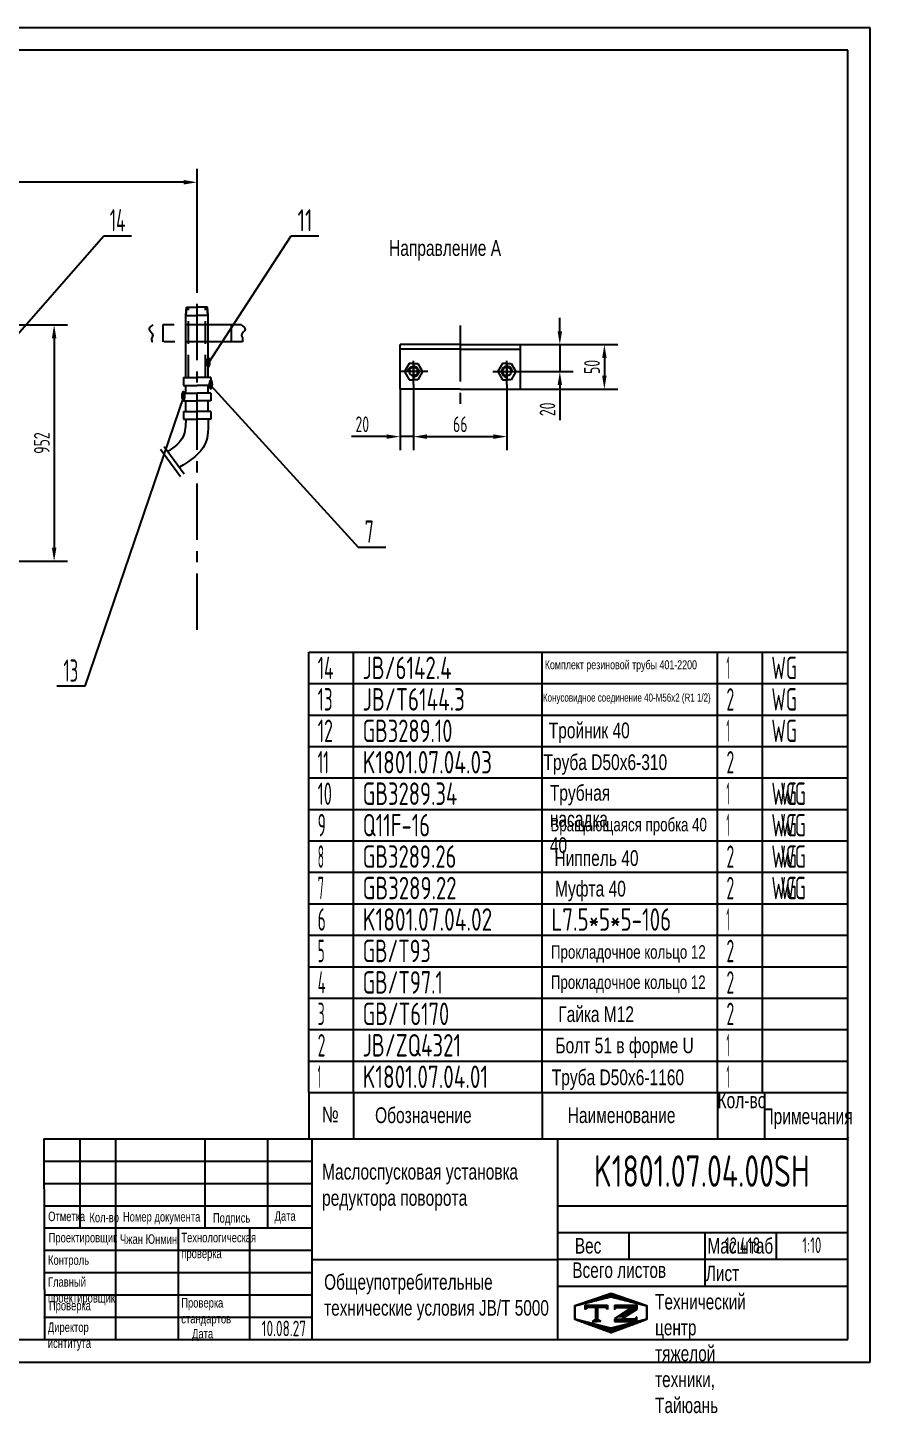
# Model space of a CAD drawing. Header units: millimetres. Extents: x 0 to 4200, y -114 to 2970.
# Drawn here: x 2325 to 4200, y -114 to 2970 of the extents above; entities that cross this region are included whole.
import ezdxf
from ezdxf.enums import TextEntityAlignment as Align

# ---------------------------------------------------------------- set-up
doc = ezdxf.new("R2010")
doc.units = ezdxf.units.MM
doc.header["$LTSCALE"] = 100
for name, pattern in [('F', [0.75, 0.5, -0.25]), ('G', [2, 1.25, -0.25, 0.25, -0.25]), ('K', [2.5, 1.25, -0.25, 0.25, -0.25, 0.25, -0.25])]:
    doc.linetypes.add(name, pattern=pattern)
for name, color, linetype in [('01', 7, 'Continuous'), ('02', 1, 'Continuous'), ('04', 2, 'F'), ('05', 142, 'G'), ('07', 6, 'K'), ('08', 1, 'Continuous'), ('11', 3, 'Continuous'), ('THICK', 7, 'Continuous')]:
    doc.layers.add(name, color=color, linetype=linetype)
doc.styles.get("Standard").update_dxf_attribs({"font": 'isocp', "width": 0.707, "bigfont": 'intecad.shx'})
doc.dimstyles.new('INTE', dxfattribs={"dimscale": 10, "dimtxt": 3.5, "dimasz": 3, "dimexe": 3, "dimexo": 0, "dimgap": 1, "dimtad": 1, "dimdsep": 46, "dimtxsty": 'Standard', "dimcen": 0, "dimclrd": 1, "dimclre": 1, "dimclrt": 3, "dimaunit": 1, "dimadec": 0, "dimazin": 0, "dimtfac": 1, "dimtmove": 0, "dimatfit": 0, "dimfxl": 1, "dimarcsym": 0})

# ---------------------------------------------------------------- blocks, each defined once
blk = doc.blocks.new('*U4')
at = {"layer": '01'}
for p, q in [((0, 10), (-9, 4.8)), ((-9, 4.8), (-9, 0)), ((-9, -4.8), (-9, 0)), ((9, 4.8), (0, 10)), ((9, 0), (9, 4.8)), ((0, -10), (-9, -4.8)), ((9, -4.8), (0, -10)), ((9, 0), (9, -4.8))]:
    blk.add_line(p, q, dxfattribs=at)
blk.add_circle((0, 0), 4.8, dxfattribs=at)
at = {"layer": '02'}
blk.add_arc((0, 0), 6, 266.5577, 182.6113, dxfattribs=at)
at = {"layer": '05'}
for p, q in [((9.6, 0), (-9.8, 0)), ((0, 10.6), (0, -10.5))]:
    blk.add_line(p, q, dxfattribs=at)
blk = doc.blocks.new('*D38')
at = {"layer": '08', "color": 1, "lineweight": -2}
for p, q in [((3183.3, 2175.6), (3183.3, 2029.8)), ((3391.3, 2175.6), (3391.3, 2029.8)), ((3213.3, 2059.8), (3361.3, 2059.8))]:
    blk.add_line(p, q, dxfattribs=at)
at = {"layer": '08', "color": 1}
for points in [[(3213.3, 2064.8), (3213.3, 2054.8), (3183.3, 2059.8)], [(3361.3, 2064.8), (3361.3, 2054.8), (3391.3, 2059.8)]]:
    blk.add_solid(points, dxfattribs=at)
at = {"layer": 'Defpoints', "color": 0}
for p in [(3183.3, 2175.6), (3391.3, 2175.6), (3391.3, 2059.8)]:
    blk.add_point(p, dxfattribs=at)
at = {"layer": '08', "color": 3, "insert": (3287.3, 2087.3), "char_height": 35, "attachment_point": 5}
blk.add_mtext('66', dxfattribs=at)
blk = doc.blocks.new('*D39')
at = {"layer": '08', "color": 1, "lineweight": -2}
for p, q in [((3509, 2294.5), (3509, 2324.5)), ((3421.3, 2264.5), (3539, 2264.5)), ((3509, 2264.5), (3509, 2204.5)), ((3412.3, 2204.5), (3539, 2204.5)), ((3509, 2174.5), (3509, 2096.7))]:
    blk.add_line(p, q, dxfattribs=at)
at = {"layer": '08', "color": 1}
for points in [[(3504, 2294.5), (3514, 2294.5), (3509, 2264.5)], [(3504, 2174.5), (3514, 2174.5), (3509, 2204.5)]]:
    blk.add_solid(points, dxfattribs=at)
at = {"layer": 'Defpoints', "color": 0}
for p in [(3421.3, 2264.5), (3412.3, 2204.5), (3509, 2204.5)]:
    blk.add_point(p, dxfattribs=at)
at = {"layer": '08', "color": 3, "insert": (3481.5, 2120.6), "char_height": 35, "attachment_point": 5, "rotation": 90}
blk.add_mtext('20', dxfattribs=at)
blk = doc.blocks.new('*D40')
at = {"layer": '08', "color": 1, "lineweight": -2}
for p, q in [((3421.3, 2264.5), (3638.1, 2264.5)), ((3608.1, 2234.5), (3608.1, 2195.5)), ((3421.3, 2165.5), (3638.1, 2165.5))]:
    blk.add_line(p, q, dxfattribs=at)
at = {"layer": '08', "color": 1}
for points in [[(3603.1, 2234.5), (3613.1, 2234.5), (3608.1, 2264.5)], [(3603.1, 2195.5), (3613.1, 2195.5), (3608.1, 2165.5)]]:
    blk.add_solid(points, dxfattribs=at)
at = {"layer": 'Defpoints', "color": 0}
for p in [(3421.3, 2264.5), (3421.3, 2165.5), (3608.1, 2165.5)]:
    blk.add_point(p, dxfattribs=at)
at = {"layer": '08', "color": 3, "insert": (3580.6, 2215), "char_height": 35, "attachment_point": 5, "rotation": 90}
blk.add_mtext('50', dxfattribs=at)
blk = doc.blocks.new('*D42')
at = {"layer": '08', "color": 1, "lineweight": -2}
for p, q in [((3153.3, 2165.5), (3153.3, 2029.8)), ((3183.3, 2165.5), (3183.3, 2029.8)), ((3123.3, 2059.8), (3045.4, 2059.8)), ((3183.3, 2059.8), (3153.3, 2059.8)), ((3213.3, 2059.8), (3243.3, 2059.8))]:
    blk.add_line(p, q, dxfattribs=at)
at = {"layer": '08', "color": 1}
for points in [[(3123.3, 2064.8), (3123.3, 2054.8), (3153.3, 2059.8)], [(3213.3, 2064.8), (3213.3, 2054.8), (3183.3, 2059.8)]]:
    blk.add_solid(points, dxfattribs=at)
at = {"layer": 'Defpoints', "color": 0}
for p in [(3153.3, 2165.5), (3183.3, 2165.5), (3153.3, 2059.8)]:
    blk.add_point(p, dxfattribs=at)
at = {"layer": '08', "color": 3, "insert": (3069.3, 2087.3), "char_height": 35, "attachment_point": 5}
blk.add_mtext('20', dxfattribs=at)
blk = doc.blocks.new('*D44')
at = {"layer": '08', "color": 1, "lineweight": -2}
for p, q in [((1715.3, 2308.6), (2413.4, 2308.6)), ((2383.4, 2278.6), (2383.4, 1812.3)), ((1765.9, 1782.3), (2413.4, 1782.3))]:
    blk.add_line(p, q, dxfattribs=at)
at = {"layer": '08', "color": 1}
for points in [[(2378.4, 2278.6), (2388.4, 2278.6), (2383.4, 2308.6)], [(2378.4, 1812.3), (2388.4, 1812.3), (2383.4, 1782.3)]]:
    blk.add_solid(points, dxfattribs=at)
at = {"layer": 'Defpoints', "color": 0}
for p in [(1715.3, 2308.6), (1765.9, 1782.3), (2383.4, 1782.3)]:
    blk.add_point(p, dxfattribs=at)
at = {"layer": '08', "color": 3, "insert": (2355.9, 2045.5), "char_height": 35, "attachment_point": 5, "rotation": 90}
blk.add_mtext('952', dxfattribs=at)
blk = doc.blocks.new('*D45')
at = {"layer": '08', "color": 1, "lineweight": -2}
for p, q in [((1616.5, 2380.5), (1616.5, 2656)), ((2701.5, 2380.5), (2701.5, 2656)), ((2671.5, 2626), (1646.5, 2626))]:
    blk.add_line(p, q, dxfattribs=at)
at = {"layer": '08', "color": 1}
for points in [[(1646.5, 2631), (1646.5, 2621), (1616.5, 2626)], [(2671.5, 2631), (2671.5, 2621), (2701.5, 2626)]]:
    blk.add_solid(points, dxfattribs=at)
at = {"layer": 'Defpoints', "color": 0}
for p in [(1616.5, 2626), (1616.5, 2380.5), (2701.5, 2380.5)]:
    blk.add_point(p, dxfattribs=at)
at = {"layer": '08', "color": 3, "insert": (2159, 2653.5), "char_height": 35, "attachment_point": 5}
blk.add_mtext('1085', dxfattribs=at)
blk = doc.blocks.new('*U60')
at = {"layer": '01'}
for points in [[(415, 292), (25, 292)], [(25, 292), (25, 5)], [(415, 5), (415, 292)], [(25, 5), (415, 5)]]:
    blk.add_lwpolyline(points, dxfattribs=at)
at = {"layer": '02'}
for points in [[(420, 297), (0, 297)], [(0, 297), (0, 0)], [(420, 0), (420, 297)], [(0, 0), (420, 0)]]:
    blk.add_lwpolyline(points, dxfattribs=at)
blk = doc.blocks.new('*U63')
at = {"layer": '01'}
for p, q in [((0, -70), (0, 0)), ((1200, -70), (1200, 0))]:
    blk.add_line(p, q, dxfattribs=at)
at = {"layer": '02'}
for p, q in [((0, 0), (100, 0)), ((100, -70), (100, 0)), ((100, 0), (520, 0)), ((520, -70), (520, 0)), ((520, 0), (910, 0)), ((910, -70), (910, 0)), ((910, 0), (1010, 0)), ((1010, -70), (1010, 0)), ((1010, 0), (1200, 0))]:
    blk.add_line(p, q, dxfattribs=at)
blk = doc.blocks.new('*U64')
at = {"layer": '01'}
for p, q in [((0, -70), (0, 0)), ((1200, -70), (1200, 0))]:
    blk.add_line(p, q, dxfattribs=at)
at = {"layer": '02'}
for p, q in [((0, 0), (100, 0)), ((100, -70), (100, 0)), ((100, 0), (520, 0)), ((520, -70), (520, 0)), ((520, 0), (910, 0)), ((910, -70), (910, 0)), ((910, 0), (1010, 0)), ((1010, -70), (1010, 0)), ((1010, 0), (1200, 0))]:
    blk.add_line(p, q, dxfattribs=at)
blk = doc.blocks.new('*U65')
at = {"layer": '01'}
for p, q in [((0, -70), (0, 0)), ((1200, -70), (1200, 0))]:
    blk.add_line(p, q, dxfattribs=at)
at = {"layer": '02'}
for p, q in [((0, 0), (100, 0)), ((100, -70), (100, 0)), ((100, 0), (520, 0)), ((520, -70), (520, 0)), ((520, 0), (910, 0)), ((910, -70), (910, 0)), ((910, 0), (1010, 0)), ((1010, -70), (1010, 0)), ((1010, 0), (1200, 0))]:
    blk.add_line(p, q, dxfattribs=at)
blk = doc.blocks.new('*U66')
at = {"layer": '01'}
for p, q in [((0, -70), (0, 0)), ((1200, -70), (1200, 0))]:
    blk.add_line(p, q, dxfattribs=at)
at = {"layer": '02'}
for p, q in [((0, 0), (100, 0)), ((100, -70), (100, 0)), ((100, 0), (520, 0)), ((520, -70), (520, 0)), ((520, 0), (910, 0)), ((910, -70), (910, 0)), ((910, 0), (1010, 0)), ((1010, -70), (1010, 0)), ((1010, 0), (1200, 0))]:
    blk.add_line(p, q, dxfattribs=at)
blk = doc.blocks.new('*U67')
at = {"layer": '01'}
for p, q in [((0, -70), (0, 0)), ((1200, -70), (1200, 0))]:
    blk.add_line(p, q, dxfattribs=at)
at = {"layer": '02'}
for p, q in [((0, 0), (100, 0)), ((100, -70), (100, 0)), ((100, 0), (520, 0)), ((520, -70), (520, 0)), ((520, 0), (910, 0)), ((910, -70), (910, 0)), ((910, 0), (1010, 0)), ((1010, -70), (1010, 0)), ((1010, 0), (1200, 0))]:
    blk.add_line(p, q, dxfattribs=at)
blk = doc.blocks.new('*U68')
at = {"layer": '01'}
for p, q in [((0, -70), (0, 0)), ((1200, -70), (1200, 0))]:
    blk.add_line(p, q, dxfattribs=at)
at = {"layer": '02'}
for p, q in [((0, 0), (100, 0)), ((100, -70), (100, 0)), ((100, 0), (520, 0)), ((520, -70), (520, 0)), ((520, 0), (910, 0)), ((910, -70), (910, 0)), ((910, 0), (1010, 0)), ((1010, -70), (1010, 0)), ((1010, 0), (1200, 0))]:
    blk.add_line(p, q, dxfattribs=at)
blk = doc.blocks.new('*U69')
at = {"layer": '01'}
for p, q in [((0, -70), (0, 0)), ((1200, -70), (1200, 0))]:
    blk.add_line(p, q, dxfattribs=at)
at = {"layer": '02'}
for p, q in [((0, 0), (100, 0)), ((100, -70), (100, 0)), ((100, 0), (520, 0)), ((520, -70), (520, 0)), ((520, 0), (910, 0)), ((910, -70), (910, 0)), ((910, 0), (1010, 0)), ((1010, -70), (1010, 0)), ((1010, 0), (1200, 0))]:
    blk.add_line(p, q, dxfattribs=at)
blk = doc.blocks.new('*U70')
at = {"layer": '01'}
for p, q in [((0, -70), (0, 0)), ((1200, -70), (1200, 0))]:
    blk.add_line(p, q, dxfattribs=at)
at = {"layer": '02'}
for p, q in [((0, 0), (100, 0)), ((100, -70), (100, 0)), ((100, 0), (520, 0)), ((520, -70), (520, 0)), ((520, 0), (910, 0)), ((910, -70), (910, 0)), ((910, 0), (1010, 0)), ((1010, -70), (1010, 0)), ((1010, 0), (1200, 0))]:
    blk.add_line(p, q, dxfattribs=at)
blk = doc.blocks.new('*U71')
at = {"layer": '01'}
for p, q in [((0, -70), (0, 0)), ((1200, -70), (1200, 0))]:
    blk.add_line(p, q, dxfattribs=at)
at = {"layer": '02'}
for p, q in [((0, 0), (100, 0)), ((100, -70), (100, 0)), ((100, 0), (520, 0)), ((520, -70), (520, 0)), ((520, 0), (910, 0)), ((910, -70), (910, 0)), ((910, 0), (1010, 0)), ((1010, -70), (1010, 0)), ((1010, 0), (1200, 0))]:
    blk.add_line(p, q, dxfattribs=at)
blk = doc.blocks.new('*U72')
at = {"layer": '01'}
for p, q in [((0, -70), (0, 0)), ((1200, -70), (1200, 0))]:
    blk.add_line(p, q, dxfattribs=at)
at = {"layer": '02'}
for p, q in [((0, 0), (100, 0)), ((100, -70), (100, 0)), ((100, 0), (520, 0)), ((520, -70), (520, 0)), ((520, 0), (910, 0)), ((910, -70), (910, 0)), ((910, 0), (1010, 0)), ((1010, -70), (1010, 0)), ((1010, 0), (1200, 0))]:
    blk.add_line(p, q, dxfattribs=at)
blk = doc.blocks.new('*U73')
at = {"layer": '01'}
for p, q in [((0, -70), (0, 0)), ((1200, -70), (1200, 0))]:
    blk.add_line(p, q, dxfattribs=at)
at = {"layer": '02'}
for p, q in [((0, 0), (100, 0)), ((100, -70), (100, 0)), ((100, 0), (520, 0)), ((520, -70), (520, 0)), ((520, 0), (910, 0)), ((910, -70), (910, 0)), ((910, 0), (1010, 0)), ((1010, -70), (1010, 0)), ((1010, 0), (1200, 0))]:
    blk.add_line(p, q, dxfattribs=at)
blk = doc.blocks.new('*U74')
at = {"layer": '01'}
for p, q in [((0, -70), (0, 0)), ((1200, -70), (1200, 0))]:
    blk.add_line(p, q, dxfattribs=at)
at = {"layer": '02'}
for p, q in [((0, 0), (100, 0)), ((100, -70), (100, 0)), ((100, 0), (520, 0)), ((520, -70), (520, 0)), ((520, 0), (910, 0)), ((910, -70), (910, 0)), ((910, 0), (1010, 0)), ((1010, -70), (1010, 0)), ((1010, 0), (1200, 0))]:
    blk.add_line(p, q, dxfattribs=at)
blk = doc.blocks.new('*U75')
at = {"layer": '01'}
for p, q in [((0, -70), (0, 0)), ((1200, -70), (1200, 0))]:
    blk.add_line(p, q, dxfattribs=at)
at = {"layer": '02'}
for p, q in [((0, 0), (100, 0)), ((100, -70), (100, 0)), ((100, 0), (520, 0)), ((520, -70), (520, 0)), ((520, 0), (910, 0)), ((910, -70), (910, 0)), ((910, 0), (1010, 0)), ((1010, -70), (1010, 0)), ((1010, 0), (1200, 0))]:
    blk.add_line(p, q, dxfattribs=at)
blk = doc.blocks.new('*U76')
at = {"layer": '01'}
for p, q in [((0, -70), (0, 0)), ((0, 0), (100, 0)), ((100, 0), (520, 0)), ((520, 0), (910, 0)), ((910, 0), (1010, 0)), ((1010, 0), (1200, 0)), ((1200, -70), (1200, 0))]:
    blk.add_line(p, q, dxfattribs=at)
at = {"layer": '02'}
for p, q in [((100, -70), (100, 0)), ((520, -70), (520, 0)), ((910, -70), (910, 0)), ((1010, -70), (1010, 0))]:
    blk.add_line(p, q, dxfattribs=at)
blk = doc.blocks.new('*X80')
at = {"color": 0}
for p, q in [((127.06, 7.8), (132.06, 7.8)), ((127.06, 7.5), (132.06, 7.5)), ((127.06, 7.2), (127.32, 7.2)), ((129.23, 6.3), (131.04, 6.3)), ((129.7, 6.6), (131.51, 6.6)), ((130.16, 6.9), (131.98, 6.9)), ((130.62, 7.2), (132.06, 7.2)), ((127.84, 5.4), (129.64, 5.4)), ((128.3, 5.7), (130.1, 5.7)), ((128.77, 6), (130.57, 6))]:
    blk.add_line(p, q, dxfattribs=at)
blk = doc.blocks.new('*X81')
at = {"color": 0}
for p, q in [((127.06, 4.8), (132.06, 4.8)), ((127.06, 4.5), (132.06, 4.5)), ((131.84, 5.1), (132.06, 5.1))]:
    blk.add_line(p, q, dxfattribs=at)
blk = doc.blocks.new('*X79')
at = {"color": 0}
for p, q in [((122.34, 4.5), (123.72, 4.5)), ((122.82, 4.8), (123.24, 4.8))]:
    blk.add_line(p, q, dxfattribs=at)
blk = doc.blocks.new('*X78')
at = {"color": 0}
for p, q in [((120.53, 7.8), (125.53, 7.8)), ((120.53, 7.5), (125.53, 7.5)), ((120.53, 7.2), (120.79, 7.2)), ((125.27, 7.2), (125.53, 7.2))]:
    blk.add_line(p, q, dxfattribs=at)
blk = doc.blocks.new('*X77')
at = {"color": 0}
for p, q in [((123.24, 9.6), (125.52, 9.6)), ((124.1, 9.9), (128.52, 9.9)), ((124.97, 10.2), (127.67, 10.2)), ((125.83, 10.5), (126.82, 10.5)), ((127.02, 9.6), (129.37, 9.6)), ((118.22, 7.8), (118.32, 7.8)), ((118.22, 7.5), (118.27, 7.5)), ((118.22, 7.2), (118.27, 7.2)), ((118.22, 6.9), (118.27, 6.9)), ((118.22, 6.6), (118.27, 6.6)), ((118.22, 6.3), (118.27, 6.3)), ((118.94, 8.1), (119.52, 8.1)), ((119.8, 8.4), (120.72, 8.4)), ((120.66, 8.7), (121.92, 8.7)), ((121.52, 9), (123.12, 9)), ((122.38, 9.3), (124.32, 9.3)), ((128.22, 9.3), (130.22, 9.3)), ((129.42, 9), (131.07, 9)), ((130.62, 8.7), (131.92, 8.7)), ((131.82, 8.4), (132.77, 8.4)), ((133.02, 8.1), (133.62, 8.1)), ((134.22, 7.8), (134.32, 7.8)), ((134.27, 7.5), (134.32, 7.5)), ((134.27, 7.2), (134.32, 7.2)), ((134.27, 6.9), (134.32, 6.9)), ((134.27, 6.6), (134.32, 6.6)), ((134.27, 6.3), (134.32, 6.3)), ((118.22, 6), (118.27, 6)), ((118.22, 5.7), (118.27, 5.7)), ((118.22, 5.4), (118.27, 5.4)), ((118.22, 5.1), (118.27, 5.1)), ((118.22, 4.8), (118.27, 4.8)), ((118.79, 4.5), (119.42, 4.5)), ((119.61, 4.2), (120.62, 4.2)), ((120.43, 3.9), (121.82, 3.9)), ((121.26, 3.6), (123.02, 3.6)), ((122.08, 3.3), (124.22, 3.3)), ((128.32, 3.3), (130.51, 3.3)), ((129.52, 3.6), (131.32, 3.6)), ((130.72, 3.9), (132.14, 3.9)), ((131.92, 4.2), (132.95, 4.2)), ((133.12, 4.5), (133.76, 4.5)), ((134.27, 6), (134.32, 6)), ((134.27, 5.7), (134.32, 5.7)), ((134.27, 5.4), (134.32, 5.4)), ((134.27, 5.1), (134.32, 5.1)), ((134.27, 4.8), (134.32, 4.8)), ((122.91, 3), (125.42, 3)), ((123.73, 2.7), (128.89, 2.7)), ((124.55, 2.4), (128.07, 2.4)), ((125.38, 2.1), (127.26, 2.1)), ((126.2, 1.8), (126.45, 1.8)), ((127.12, 3), (129.7, 3))]:
    blk.add_line(p, q, dxfattribs=at)

msp = doc.modelspace()

# ---------------------------------------------------------------- linework, layer by layer
at = {"layer": '01'}
for p, q in [((2676.724, 2329.252), (2678.235, 2348.252)), ((2678.235, 2348.252), (2701.547, 2348.252)), ((2724.86, 2348.252), (2701.547, 2348.252)), ((2726.37, 2329.252), (2724.86, 2348.252)), ((2676.547, 2329.252), (2701.547, 2329.252)), ((2676.547, 2191.499), (2676.547, 2329.252)), ((2726.547, 2329.252), (2701.547, 2329.252)), ((2726.547, 2191.499), (2726.547, 2329.252)), ((3153.275, 2165.486), (3153.275, 2264.52)), ((3287.275, 2264.52), (3153.275, 2264.52)), ((3287.275, 2254.52), (3153.275, 2254.52)), ((3287.275, 2264.52), (3421.275, 2264.52)), ((3287.275, 2254.52), (3421.275, 2254.52)), ((3421.275, 2165.486), (3421.275, 2264.52)), ((2671.006, 2191.499), (2701.547, 2191.499)), ((2671.006, 2191.499), (2671.006, 2173.943)), ((2732.089, 2191.499), (2701.547, 2191.499)), ((2732.089, 2191.499), (2732.089, 2173.943)), ((2671.006, 2173.943), (2701.547, 2173.943)), ((2676.547, 2156.897), (2676.547, 2173.943)), ((2732.089, 2173.943), (2701.547, 2173.943)), ((2726.547, 2156.897), (2726.547, 2173.943)), ((3287.275, 2165.486), (3153.275, 2165.486)), ((3287.275, 2165.486), (3421.275, 2165.486)), ((2671.006, 2156.897), (2701.547, 2156.897)), ((2671.006, 2156.897), (2671.006, 2139.342)), ((2671.006, 2139.342), (2701.547, 2139.342)), ((2676.547, 2116.085), (2676.547, 2139.342)), ((2732.089, 2156.897), (2701.547, 2156.897)), ((2732.089, 2139.342), (2701.547, 2139.342)), ((2726.547, 2116.085), (2726.547, 2139.342)), ((2732.089, 2156.897), (2732.089, 2139.342)), ((2671.006, 2116.085), (2701.547, 2116.085)), ((2671.006, 2116.085), (2671.006, 2098.53)), ((2671.006, 2098.53), (2701.547, 2098.53)), ((2732.089, 2116.085), (2701.547, 2116.085)), ((2732.089, 2098.53), (2701.547, 2098.53)), ((2732.089, 2116.085), (2732.089, 2098.53))]:
    msp.add_line(p, q, dxfattribs=at)
for points in [[(2676.328, 2098.53), (2670.494, 2059.728), (2636.6, 2026.689)], [(2726.547, 2098.53), (2719.674, 2043.881), (2662.421, 1991.639)]]:
    msp.add_spline(points, degree=3, dxfattribs=at)
for p in [(4150, 500), (4150, 494.782)]:
    msp.add_point(p, dxfattribs=at)
at = {"layer": '02'}
for p, q in [((2089.911, 2045.005), (2493.68, 2506.681)), ((2493.68, 2506.681), (2555.68, 2506.681)), ((2726.547, 2222.668), (2910.74, 2506.681)), ((2910.74, 2506.681), (2972.74, 2506.681)), ((2677.331, 2329.252), (2678.913, 2348.252)), ((2725.764, 2329.252), (2724.182, 2348.252)), ((2732.089, 2173.943), (3059.818, 1813.624)), ((2671.006, 2148.119), (2451.593, 1504.252)), ((3059.818, 1813.624), (3121.818, 1813.624)), ((2451.593, 1504.252), (2389.593, 1504.252))]:
    msp.add_line(p, q, dxfattribs=at)
for points in [[(2602.779, 2308.634), (2594.784, 2298.034), (2602.779, 2286.048), (2600.78, 2279.389), (2600.78, 2270.634)], [(2800.315, 2308.634), (2808.311, 2298.034), (2800.315, 2286.048), (2802.314, 2279.389), (2802.314, 2270.634)]]:
    msp.add_spline(points, degree=3, dxfattribs=at)
at = {"layer": '04', "color": 2, "linetype": 'F'}
for p, q in [((2682.547, 2191.499), (2682.547, 2348.252)), ((2720.547, 2191.499), (2720.547, 2348.252))]:
    msp.add_line(p, q, dxfattribs=at)
at = {"layer": '05', "color": 142, "linetype": 'G'}
msp.add_line((2701.547, 1630.103), (2701.547, 2380.485), dxfattribs=at)
at = {"layer": '05', "color": 4, "linetype": 'G'}
msp.add_line((3287.275, 2307.522), (3287.275, 2125.409), dxfattribs=at)
at = {"layer": '05'}
for p, q in [((3183.275, 2175.649), (3183.275, 2228.529)), ((3391.275, 2175.649), (3391.275, 2228.529)), ((3214.999, 2204.52), (3155.819, 2204.52)), ((3359.551, 2204.52), (3418.731, 2204.52))]:
    msp.add_line(p, q, dxfattribs=at)
at = {"layer": '07', "color": 6, "linetype": 'K'}
for p, q in [((2800.315, 2308.634), (2602.779, 2308.634)), ((2625.547, 2308.634), (2625.547, 2270.634)), ((2777.547, 2308.634), (2777.547, 2270.634)), ((2802.314, 2270.634), (2600.78, 2270.634))]:
    msp.add_line(p, q, dxfattribs=at)
at = {"layer": '07'}
for p, q in [((2628.23, 2038.051), (2673.03, 1977.058)), ((2620.17, 2032.131), (2664.971, 1971.138))]:
    msp.add_line(p, q, dxfattribs=at)
at = {"layer": '07', "color": 0, "linetype": 'ByBlock'}
for p, q in [((2950, 600), (4150, 600)), ((2950, 600), (2950, 496.994)), ((3050, 600), (3050, 496.994)), ((3470, 600), (3470, 496.994)), ((3860, 600), (3860, 496.994)), ((3964.635, 600), (3964.635, 496.994))]:
    msp.add_line(p, q, dxfattribs=at)
at = {"layer": 'THICK'}
for p, q in [((2360.668, 496.994), (2362.024, 50)), ((2360.668, 496.994), (4150, 496.994)), ((2441.464, 496.778), (2441.464, 496.994)), ((2441.49, 298.33), (2441.49, 496.994)), ((2520.955, 50), (2520.955, 496.994)), ((2719.619, 298.33), (2719.619, 496.994)), ((2858.684, 298.33), (2858.684, 496.994)), ((2958.016, 50), (2958.016, 496.994)), ((3504.342, 50), (3504.342, 496.994)), ((4150, 50), (4150, 496.994)), ((2362.024, 347.996), (2958.016, 347.996)), ((3504.342, 347.996), (4150, 347.996)), ((2362.024, 298.33), (2958.016, 298.33)), ((2660.02, 50), (2660.02, 298.33)), ((2818.951, 50), (2818.951, 298.33)), ((3504.342, 288.397), (4150, 288.397)), ((3663.273, 228.798), (3663.273, 288.397)), ((3832.138, 169.198), (3832.138, 288.397)), ((3991.069, 228.798), (3991.069, 288.397)), ((2958.016, 227.937), (3504.342, 227.937)), ((3504.342, 228.798), (4150, 228.798)), ((3504.342, 169.198), (4150, 169.198)), ((2362.024, 50), (4150, 50))]:
    msp.add_line(p, q, dxfattribs=at)
at = {"layer": 'THICK', "color": 3}
for p, q in [((2362.024, 447.328), (2958.016, 447.328)), ((2362.024, 397.662), (2958.016, 397.662)), ((2362.024, 248.664), (2958.016, 248.664)), ((2362.024, 198.998), (2958.016, 198.998)), ((2362.024, 149.332), (2958.016, 149.332)), ((3542.605, 125.553), (3623.114, 153.594)), ((3542.605, 94.325), (3542.605, 125.553)), ((3543.128, 124.921), (3622.594, 144.788)), ((3543.128, 95.122), (3543.128, 124.921)), ((3565.567, 116.546), (3565.567, 126.479)), ((3565.567, 126.479), (3615.233, 126.479)), ((3615.233, 126.479), (3615.233, 116.546)), ((3622.594, 144.788), (3702.059, 124.921)), ((3623.114, 153.594), (3702.578, 125.553)), ((3630.442, 126.479), (3630.442, 116.546)), ((3630.442, 126.479), (3680.108, 126.479)), ((3680.108, 126.479), (3680.108, 116.546)), ((3702.059, 124.921), (3702.059, 95.122)), ((3702.578, 125.553), (3702.578, 94.325)), ((2362.024, 99.666), (2958.016, 99.666)), ((3623.114, 65.009), (3542.605, 94.325)), ((3622.594, 75.255), (3543.128, 95.122)), ((3570.534, 121.512), (3565.567, 116.546)), ((3610.267, 121.512), (3570.534, 121.512)), ((3590.4, 96.585), (3580.777, 90.531)), ((3588.227, 121.56), (3588.227, 94.315)), ((3590.4, 121.56), (3590.4, 94.315)), ((3590.4, 96.585), (3600.022, 90.531)), ((3592.883, 121.56), (3592.883, 94.315)), ((3615.233, 116.546), (3610.267, 121.512)), ((3702.059, 95.122), (3622.594, 75.255)), ((3702.578, 94.325), (3623.114, 65.009)), ((3630.442, 116.546), (3635.408, 121.512)), ((3669.553, 121.512), (3630.442, 96.207)), ((3630.442, 96.207), (3630.442, 90.531)), ((3635.408, 121.512), (3669.553, 121.512)), ((3654.662, 100.356), (3647.071, 95.498)), ((3675.14, 95.498), (3647.071, 95.498)), ((3680.106, 116.641), (3654.662, 100.356)), ((3680.106, 100.464), (3675.14, 95.498)), ((3680.106, 90.531), (3680.106, 100.464)), ((3580.777, 90.531), (3590.4, 90.531)), ((3600.022, 90.531), (3590.4, 90.531)), ((3630.442, 90.531), (3680.106, 90.531))]:
    msp.add_line(p, q, dxfattribs=at)
for p in [(2362.024, 99.666), (2362.024, 50)]:
    msp.add_point(p, dxfattribs=at)

# ---------------------------------------------------------------- block references
at = {"layer": '01', "yscale": 2, "zscale": 2}
for p, xscale, rotation in [((3183.275, 2204.52), -2, 270), ((3391.275, 2204.52), 2, 90)]:
    msp.add_blockref('*U4', p, dxfattribs=dict(at, xscale=xscale, rotation=rotation))
at = {"layer": '07', "xscale": 10, "yscale": 10, "zscale": 10}
msp.add_blockref('*U60', (0, 0), dxfattribs=at)
at = {"layer": '07'}
for name, p in [('*U76', (2950, 1580)), ('*U75', (2950, 1510)), ('*U74', (2950, 1440)), ('*U73', (2950, 1370)), ('*U72', (2950, 1300)), ('*U71', (2950, 1230)), ('*U70', (2950, 1160)), ('*U69', (2950, 1090)), ('*U68', (2950, 1020)), ('*U67', (2950, 950)), ('*U66', (2950, 880)), ('*U65', (2950, 810)), ('*U64', (2950, 740)), ('*U63', (2950, 670))]:
    msp.add_blockref(name, p, dxfattribs=at)
at = {"layer": 'THICK', "color": 3, "xscale": 9.933199696701422, "yscale": 9.93319969670074, "zscale": 9.933199696701388}
for name in ['*X77', '*X78', '*X80', '*X79', '*X81']:
    msp.add_blockref(name, (2368.306, 47.573), dxfattribs=at)

# ---------------------------------------------------------------- texts
at = {"layer": '01', "attachment_point": 1}
for s, insert, char_height in [('{\\fArial|b0|i0|c204|p34;Отметка}', (2370.136, 334.762), 21.1801), ('{\\fArial|b0|i0|c204|p34;Кол-во}', (2461.987, 332.326), 21.1801), ('{\\fArial|b0|i0|c204|p34;Номер документа}', (2536.388, 333.956), 21.1801), ('{\\fArial|b0|i0|c204|p34;Подпись}', (2736.728, 331.514), 21.1801), ('{\\fArial|b0|i0|c204|p34;Дата}', (2874.099, 335.574), 21.1801), ('{\\fArial|b0|i0|c204|p34;Проектировщик}', (2371.068, 287.452), 21.1801), ('{\\fArial|b0|i0|c204|p34;\\C3;Чжан Юнмин}', (2529.888, 284.198), 21.1801), ('{\\fArial|b0|i0|c204|p34;Технологическая\\Pпроверка}', (2666.527, 287.611), 21.1801), ('{\\fArial|b0|i0|c204|p34;Вес}', (3542.496, 276.063), 34.59416), ('{\\fArial|b0|i0|c204|p34;Контроль}', (2369.851, 237.563), 21.1801), ('{\\fArial|b0|i0|c204|p34;Главный\\Pпроектировщик}', (2369.664, 188.814), 21.1801), ('{\\fArial|b0|i0|c204|p34;Проверка}', (2371.733, 136.138), 21.1801), ('{\\fArial|b0|i0|c204|p34;Проверка\\Pстандартов}', (2666.324, 142.431), 21.1801), ('{\\fArial|b0|i0|c204|p34;Директор\\Pиснтитута}', (2369.338, 88.016), 21.1801), ('{\\fArial|b0|i0|c204|p34;Дата}', (2690.388, 73.859), 21.1801)]:
    msp.add_mtext(s, dxfattribs=dict(at, insert=insert, char_height=char_height))
at = {"layer": '01', "insert": (3721.028, 151.642), "char_height": 34.59416, "width": 1.62569, "attachment_point": 1}
msp.add_mtext('{\\fArial|b0|i0|c204|p34;Технический центр\\Pтяжелой техники, Тайюань}', dxfattribs=at)
at = {"layer": '02', "width": 0.605172}
for p, p2 in [((2720.547, 2212.668), (2732.547, 2212.668)), ((2665.006, 2138.119), (2677.006, 2138.119)), ((2726.089, 2163.943), (2738.089, 2163.943))]:
    msp.add_text('●', height=20, dxfattribs=at).set_placement(p, p2, align=Align.FIT)
at = {"layer": '05', "char_height": 34.608, "attachment_point": 1}
for s, insert in [('{\\fArial|b0|i0|c204|p34;\\C0;Масштаб}', (3837.599, 275.899)), ('{\\fArial|b0|i0|c204|p34;\\C0;Всего листов}', (3536.781, 221.802)), ('{\\fArial|b0|i0|c204|p34;\\C0;Общеупотребительные\\Pтехнические условия \\fArial|b0|i0|c0|p34;JB/T 5000}', (2984.344, 195.526)), ('{\\fArial|b0|i0|c204|p34;\\C0;Лист}', (3833.923, 214.774))]:
    msp.add_mtext(s, dxfattribs=dict(at, insert=insert))
at = {"layer": '07', "attachment_point": 1}
for s, insert, char_height in [('{\\fArial|b0|i0|c204|p34;\\C3;Направление А}', (3128.865, 2497.132), 35), ('{\\fArial|b0|i0|c204|p34;\\C3;Комплект резиновой трубы 401-2200}', (3475.471, 1561.982), 20), ('\\A1;{\\fArial|b0|i0|c204|p34;\\C3;Конусовидное соединение 40-М56х2 (\\fArial|b0|i0|c0|p34;R1 1/2)}', (3471.364, 1487.995), 18), ('{\\fArial|b0|i0|c204|p34;\\C3;Тройник 40}', (3484.236, 1423.352), 35), ('{\\fArial|b0|i0|c204|p34;\\C3;Труба \\fArial|b0|i0|c0|p34;D50x6-310}', (3472.58, 1352.675), 35), ('{\\fArial|b0|i0|c204|p34;\\C3;Вращающаяся пробка 40}', (3488.024, 1211.232), 30), ('{\\fArial|b0|i0|c204|p34;\\C3;Ниппель 40}', (3497.032, 1139.224), 35), ('{\\fArial|b0|i0|c204|p34;\\C3;Муфта 40}', (3498.319, 1071.074), 35), ('{\\fArial|b0|i0|c204|p34;\\C3;Прокладочное кольцо 12}', (3489.262, 927.765), 30), ('{\\fArial|b0|i0|c204|p34;\\C3;Прокладочное кольцо 12}', (3489.047, 860.444), 30), ('{\\fArial|b0|i0|c204|p34;\\C3;Гайка М12}', (3505.58, 791.797), 35), ('{\\fArial|b0|i0|c204|p34;\\C3;Болт 51 в форме \\fArial|b0|i0|c0|p34;U}', (3499.108, 722.287), 35), ('{\\fArial|b0|i0|c204|p34;\\C3;Труба \\fArial|b0|i0|c0|p34;D50x6-1160}', (3491.019, 651.161), 35), ('{\\fArial|b0|i0|c204|p34;\\C0;Кол-во}', (3860, 600), 35), ('{\\fArial|b0|i0|c204|p34;\\C0;№}', (2979.588, 568.512), 35), ('{\\fArial|b0|i0|c204|p34;\\C0;Наименование}', (3526.437, 566.896), 35), ('{\\fArial|b0|i0|c204|p34;\\C0;Примечания}', (3960, 564.403), 35), ('{\\fArial|b0|i0|c204|p34;\\C3;Маслоспусковая установка\\Pредуктора поворота}', (2979.766, 441.162), 35)]:
    msp.add_mtext(s, dxfattribs=dict(at, insert=insert, char_height=char_height))
at = {"layer": '07', "char_height": 35, "attachment_point": 1}
for s, insert, width in [('{\\fArial|b0|i0|c204|p34;\\C3;Трубная насадка 40}', (3486.737, 1284.525), 1.28696), ('{\\fArial|b0|i0|c204|p34;\\C0;Обозначение}', (3097.695, 566.896), 1.61791)]:
    msp.add_mtext(s, dxfattribs=dict(at, insert=insert, width=width))
at = {"layer": '11'}
for s, height, width, p, p2 in [('14', 49.4975, 0.614783, (2507.183, 2516.681), (2542.177, 2516.681)), ('11', 49.4975, 0.783041, (2925.268, 2516.681), (2958.212, 2516.681)), ('7', 49.497, 0.759844, (3074.345, 1823.624), (3095.031, 1823.624)), ('13', 49.4975, 0.609833, (2404.121, 1514.252), (2437.065, 1514.252)), ('14', 50, 0.614783, (2970, 1520), (3005.35, 1520)), ('JB/6142.4', 50, 0.688557, (3070, 1520), (3267.96, 1520)), ('1', 50, 0.404, (3880, 1520), (3887.07, 1520)), ('WG', 50, 0.6464, (3980, 1520), (4036.56, 1520)), ('13', 50, 0.609833, (2970, 1450), (3003.279, 1450)), ('JB/T6144.3', 50, 0.690911, (3070, 1450), (3297.704, 1450)), ('2', 50, 0.562593, (3880, 1450), (3897.161, 1450)), ('WG', 50, 0.6464, (3980, 1450), (4036.56, 1450)), ('12', 50, 0.611465, (2970, 1380), (3003.938, 1380)), ('GB3289.10', 50, 0.694932, (3070, 1380), (3269.942, 1380)), ('1', 50, 0.404, (3880, 1380), (3887.07, 1380)), ('WG', 50, 0.6464, (3980, 1380), (4036.56, 1380)), ('11', 50, 0.582235, (2970, 1310), (2994.745, 1310)), ('K1801.07.04.03', 50, 0.694217, (3070, 1310), (3357.976, 1310)), ('2', 50, 0.562593, (3880, 1310), (3897.161, 1310)), ('10', 50, 0.606076, (2970, 1240), (3001.843, 1240)), ('GB3289.34', 50, 0.695528, (3070, 1240), (3280.519, 1240)), ('1', 50, 0.404, (3880, 1240), (3887.07, 1240)), ('WG', 50, 0.6464, (3980, 1240), (4036.56, 1240)), ('WG', 50, 0.6464, (4000, 1240), (4056.56, 1240)), ('9', 50, 0.579528, (2970, 1170), (2988.012, 1170)), ('Q11F-16', 50, 0.682896, (3070, 1170), (3220.224, 1170)), ('1', 50, 0.404, (3880, 1170), (3887.07, 1170)), ('WG', 50, 0.6464, (3980, 1170), (4036.56, 1170)), ('WG', 50, 0.6464, (4000, 1170), (4056.56, 1170)), ('8', 50, 0.514182, (2970, 1100), (2984.14, 1100)), ('GB3289.26', 50, 0.695432, (3070, 1100), (3278.737, 1100)), ('2', 50, 0.562593, (3880, 1100), (3897.161, 1100)), ('WG', 50, 0.6464, (3980, 1100), (4036.56, 1100)), ('WG', 50, 0.6464, (4000, 1100), (4056.56, 1100)), ('7', 50, 0.514182, (2970, 1030), (2984.14, 1030)), ('GB3289.22', 50, 0.695452, (3070, 1030), (3279.107, 1030)), ('2', 50, 0.562593, (3880, 1030), (3897.161, 1030)), ('WG', 50, 0.6464, (3980, 1030), (4036.56, 1030)), ('WG', 50, 0.6464, (4000, 1030), (4056.56, 1030)), ('6', 50, 0.600695, (2970, 960), (2988.009, 960)), ('K1801.07.04.02', 50, 0.694246, (3070, 960), (3358.635, 960)), ('L7.5*5*5-106', 50, 0.693227, (3490, 960), (3756.879, 960)), ('1', 50, 0.404, (3880, 960), (3887.07, 960)), ('5', 50, 0.527686, (2970, 890), (2985.604, 890)), ('GB/T93', 50, 0.691199, (3070, 890), (3221.888, 890)), ('2', 50, 0.562593, (3880, 890), (3897.161, 890)), ('4', 50, 0.543846, (2970, 820), (2987.675, 820)), ('GB/T97.1', 50, 0.693525, (3070, 820), (3248.704, 820)), ('2', 50, 0.562593, (3880, 820), (3897.161, 820)), ('3', 50, 0.527686, (2970, 750), (2985.604, 750)), ('GB/T6170', 50, 0.694489, (3070, 750), (3262.748, 750)), ('2', 50, 0.562593, (3880, 750), (3897.161, 750)), ('2', 50, 0.562593, (2970, 680), (2987.161, 680)), ('JB/ZQ4321', 50, 0.690299, (3070, 680), (3289.17, 680)), ('1', 50, 0.404, (3880, 680), (3887.07, 680)), ('1', 50, 0.404, (2970, 610), (2977.07, 610)), ('K1801.07.04.01', 50, 0.693834, (3070, 610), (3349.442, 610)), ('1', 50, 0.404, (3880, 610), (3887.07, 610)), ('K1801.07.04.00SH', 70, 0.696239, (3584.85, 390), (4065.15, 390)), ('12.418', 35, 0.675343, (3875.834, 242.5), (3955.018, 242.5)), ('1:10', 35, 0.6497, (4048.957, 242.5), (4091.043, 242.5)), ('10.08.27', 34.5942, 0.642055, (2845.306, 57.413), (2944.147, 57.413))]:
    msp.add_text(s, height=height, dxfattribs=dict(at, width=width)).set_placement(p, p2, align=Align.FIT)

# ---------------------------------------------------------------- dimensions: what is measured, and where the dimension line sits
at = {"layer": '08'}
dim = msp.add_linear_dim(base=(1616.547, 2626.046), p1=(2701.547, 2380.485), p2=(1616.547, 2380.485), dimstyle='INTE', dxfattribs=at)
dim.commit()
dim.dimension.update_dxf_attribs({"geometry": '*D45', "text_midpoint": (2159.047, 2653.546)})
for base, p1, p2, text, picture, middle in [((3509.008, 2204.52), (3421.275, 2264.52), (3412.328, 2204.52), '20', '*D39', (3481.505, 2120.586)), ((2383.367, 1782.29), (1715.315, 2308.634), (1765.876, 1782.29), '952', '*D44', (2355.855, 2045.462)), ((3608.062, 2165.486), (3421.275, 2264.52), (3421.275, 2165.486), '50', '*D40', (3580.562, 2215.003))]:
    dim = msp.add_linear_dim(base=base, p1=p1, p2=p2, angle=90, text=text, dimstyle='INTE', dxfattribs=at)
    dim.commit()
    dim.dimension.update_dxf_attribs({"geometry": picture, "text_midpoint": middle})
for base, p1, p2, text, picture, middle in [((3153.275, 2059.827), (3183.275, 2165.486), (3153.275, 2165.486), '20', '*D42', (3069.341, 2087.33)), ((3391.275, 2059.827), (3183.275, 2175.649), (3391.275, 2175.649), '66', '*D38', (3287.275, 2087.327))]:
    dim = msp.add_linear_dim(base=base, p1=p1, p2=p2, text=text, dimstyle='INTE', dxfattribs=at)
    dim.commit()
    dim.dimension.update_dxf_attribs({"geometry": picture, "text_midpoint": middle})

doc.saveas('drawing.dxf')
